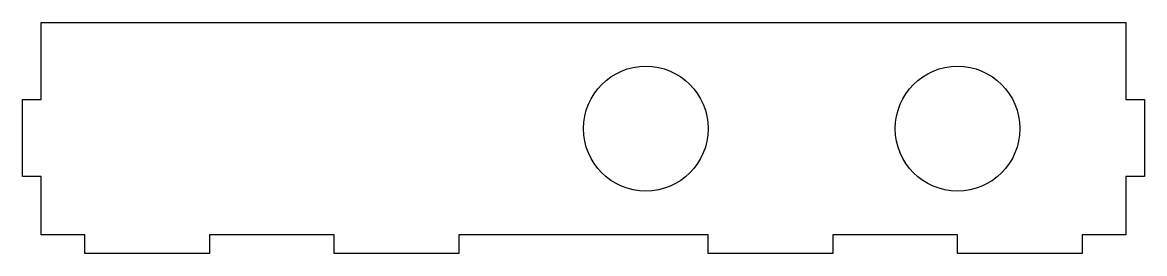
# Model space of a CAD drawing. Header units: millimetres. Extents: x 0 to 180, y 0 to 37.
import ezdxf

# ---------------------------------------------------------------- set-up
doc = ezdxf.new("R2010")
doc.units = ezdxf.units.MM
doc.layers.get('0').update_dxf_attribs({"linetype": 'CONTINUOUS'})

msp = doc.modelspace()

# ---------------------------------------------------------------- linework, layer by layer
msp.add_lwpolyline([(70, 3), (70, 0), (50, 0), (50, 3), (30, 3), (30, 0), (10, 0), (10, 3), (3, 3), (3, 12.33), (0, 12.33), (0, 24.67), (3, 24.67), (3, 37), (177, 37), (177, 24.67), (180, 24.67), (180, 12.33), (177, 12.33), (177, 3), (170, 3), (170, 0), (150, 0), (150, 3), (130, 3), (130, 0), (110, 0), (110, 3)], close=True)
for centre in [(100, 20), (150, 20)]:
    msp.add_circle(centre, 10)

doc.saveas('drawing.dxf')
